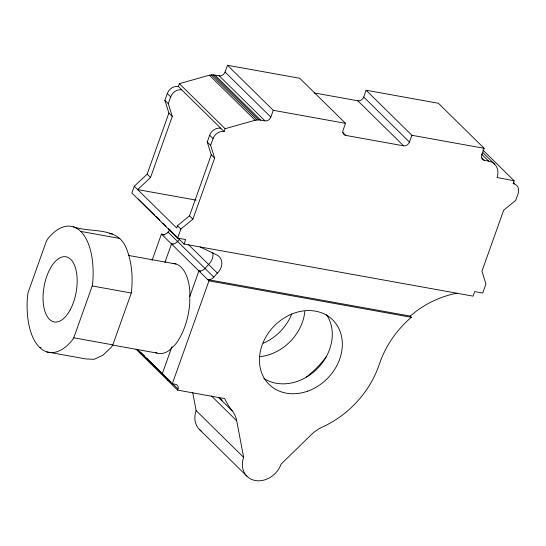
<?xml version="1.0" encoding="UTF-8"?>
<svg xmlns="http://www.w3.org/2000/svg" width="546" height="546" viewBox="0 0 546 546"><rect width="100%" height="100%" fill="white"/><g stroke="black" fill="none" stroke-linecap="round" stroke-linejoin="round"><path stroke-width="0.82" d="M92.226 285.961L92.752 282.364A64.032 31.504 -79.8 0 0 48.116 238.425L46.471 240.922L28.003 292.779L27.477 296.382A64.032 31.504 -79.8 0 0 72.113 340.315L73.758 337.824L92.226 285.961L131.299 293.004C133.128 277.545 131.995 261.425 125.792 246.997C116.769 226.494 90.772 232.971 73.376 226.829M219.185 75.805A4.996 4.122 -45.5 0 0 225.075 72.052L227.491 65.267L273.253 110.306L270.836 117.09A4.996 4.122 -45.5 0 1 264.94 120.843L219.185 75.805L213.111 74.836L209.398 75.184L179.361 83.668L178.351 86.493A9.371 7.733 -45.5 0 0 167.301 93.53L164.885 100.314L168.891 113.07L147.147 174.133L134.282 186.261L131.866 193.045L177.627 238.083L185.654 239.53L184.043 244.055L473.082 296.13L474.692 291.605L482.719 293.052L485.94 284.009L481.941 271.253L503.685 210.19L515.738 200.327L518.154 193.543A9.371 7.733 -45.5 0 0 513.144 183.613L514.155 180.787L482.848 149.966M196.055 200.116L137.681 189.599L150.539 177.477L172.283 116.414L168.284 103.658L170.7 96.874A9.371 7.733 -45.5 0 1 181.743 89.837M46.854 351.917L85.927 358.954L94.199 359.288L102.819 355.33L111.186 347.358L112.838 344.86L131.299 293.004M152.061 260.394L161.432 234.07L164.783 234.671M220.714 128.201A9.371 7.733 -45.5 0 0 209.664 135.231L207.248 142.015L211.254 154.771L189.51 215.834L177.457 225.696L176.651 227.962L134.282 186.261M164.912 262.435L171.492 243.966A6.245 5.153 -45.5 0 0 177.58 241.482L179.641 239.182M177.627 238.083L180.849 229.04L192.902 219.178L214.646 158.115L210.647 145.359L207.248 142.015M210.647 145.359L213.063 138.575A9.371 7.733 -45.5 0 1 224.113 131.538L225.116 128.713L255.153 120.229L258.872 119.881L264.94 120.843M140.131 353.242L140.534 352.109M162.251 373.846L171.901 346.758M189.817 296.437L198.894 270.946A6.245 5.153 -45.5 0 0 204.989 268.461L208.592 264.435A12.497 10.313 -45.5 0 0 212.844 252.607M167.533 380.214L167.936 379.088M200.102 246.949L216.837 254.968A12.497 10.313 -45.5 0 1 217.39 273.096L213.786 277.122A6.245 5.153 -45.5 0 1 207.698 279.607L410.142 316.079L411.397 317.315L410.681 317.888A90.581 74.754 -45.5 0 0 380.03 362.271L378.637 366.168A90.581 74.754 -45.5 0 1 323.027 426.733L323.014 426.74A34.357 28.358 -45.5 0 0 311.145 434.8L281.108 464.12A21.867 18.045 -45.5 0 1 255.323 480.535A21.867 18.045 -45.5 0 1 243.639 457.371L236.732 420.836A31.238 25.778 -45.5 0 0 232.152 410.735L231.791 410.292A90.581 74.754 -45.5 0 1 225.505 400.273L224.713 398.607L177.593 390.117L177.996 388.984A4.375 3.61 -45.5 0 0 175.655 384.35L172.311 383.749L208.954 280.842L161.432 234.07M227.491 65.267L299.754 78.283L345.509 123.328L343.093 130.112A4.996 4.122 -45.5 0 0 345.768 135.408L403.569 145.823A4.996 4.122 -45.5 0 0 409.466 142.069L411.882 135.285L366.12 90.24L363.704 97.024A4.996 4.122 -45.5 0 1 357.814 100.778L314.25 92.929M366.12 90.24L438.383 103.262L484.138 148.3L481.722 155.084A4.996 4.122 -45.5 0 0 484.398 160.381L488.677 161.152A15.616 12.886 -45.5 0 1 497.099 177.491L514.155 180.787M164.448 235.019L161.937 234.562A6.245 5.153 -45.5 0 0 168.031 232.084L170.093 229.777M410.142 316.079L416.591 310.947A90.581 74.754 -45.5 0 1 456.961 293.25L457.022 293.236M109.214 233.736L112.456 233.865M273.253 110.306L345.509 123.328M411.882 135.285L484.138 148.3M171.492 243.966L173.164 244.267M80.753 231.415L119.827 238.459M128.576 255.46L175.942 263.991M198.894 270.946L200.566 271.246M208.954 280.842L411.397 317.315M73.758 337.824L112.838 344.86M112.176 344.997L157.05 353.085M39.476 347.324L41.141 347.625M482.452 152.204L494.492 164.059M481.449 154.04L488.677 161.152M481.388 157.419L484.398 160.381M363.704 97.024L409.466 142.069M357.814 100.778L403.569 145.823M342.751 132.439L345.768 135.408M225.075 72.052L270.836 117.09M214.899 75.034L260.66 120.072M213.111 74.836L258.872 119.881M211.268 74.891L257.023 119.929M209.398 75.184L255.153 120.229M179.361 83.668L225.116 128.713M178.351 86.493L224.113 131.538M167.301 93.53L170.7 96.874M209.664 135.231L213.063 138.575M164.885 100.314L168.284 103.658M168.891 113.07L172.283 116.414M211.254 154.771L214.646 158.115M147.147 174.133L150.539 177.477M189.51 215.834L192.902 219.178M177.457 225.696L180.849 229.04M188.336 244.492L217.39 273.096M138.288 199.017L154.545 215.015M155.746 216.202L159.964 220.352M162.974 223.314L165.984 226.276M168.393 228.644L184.043 244.055M168.031 232.084L213.786 277.122M218.755 397.461L222.092 400.839M218.516 397.317L232.152 410.735M211.466 395.973L236.732 420.836M141.127 352.696L144.704 356.217M146.492 357.971L164.36 375.566M165.554 376.74L170.898 381.995M172.672 383.742L177.996 388.984M137.23 349.222L172.311 383.749M135.988 349.167L177.593 390.117M192.663 392.328L196.123 410.599L243.639 457.371M199.386 429.422L246.901 476.194M326.276 356.804A90.581 74.754 -45.5 0 1 306.442 377.047M221.737 400.395A90.581 74.754 -45.5 0 1 219.997 398.014M201.174 430.965A21.867 18.045 -45.5 0 1 196.123 410.599M291.748 313.923A45.291 37.374 -45.5 0 1 263.302 343.222M304.832 311.452A45.291 37.374 -45.5 0 1 259.514 356.715M326.515 314.673A45.291 37.374 -45.5 0 1 317.492 368.461A45.291 37.374 -45.5 0 1 263.855 378.398M513.363 182.132A9.371 7.733 -45.5 0 1 514.544 183.777M172.625 263.479A45.605 22.434 -79.8 0 1 189.865 292.124L189.735 303.549A45.605 22.434 -79.8 0 1 175.041 344.819L169.083 350.498A45.605 22.434 -79.8 0 1 155.665 352.545M307.657 391.154A45.291 37.374 -45.5 0 0 332.937 320.154A45.291 37.374 -45.5 0 0 262.087 345.168A45.291 37.374 -45.5 0 0 307.657 391.154M70.222 309.8A33.108 16.291 -79.8 0 0 66.974 257.03A33.108 16.291 -79.8 0 0 43.148 301.29A33.108 16.291 -79.8 0 0 70.222 309.8"/></g></svg>
